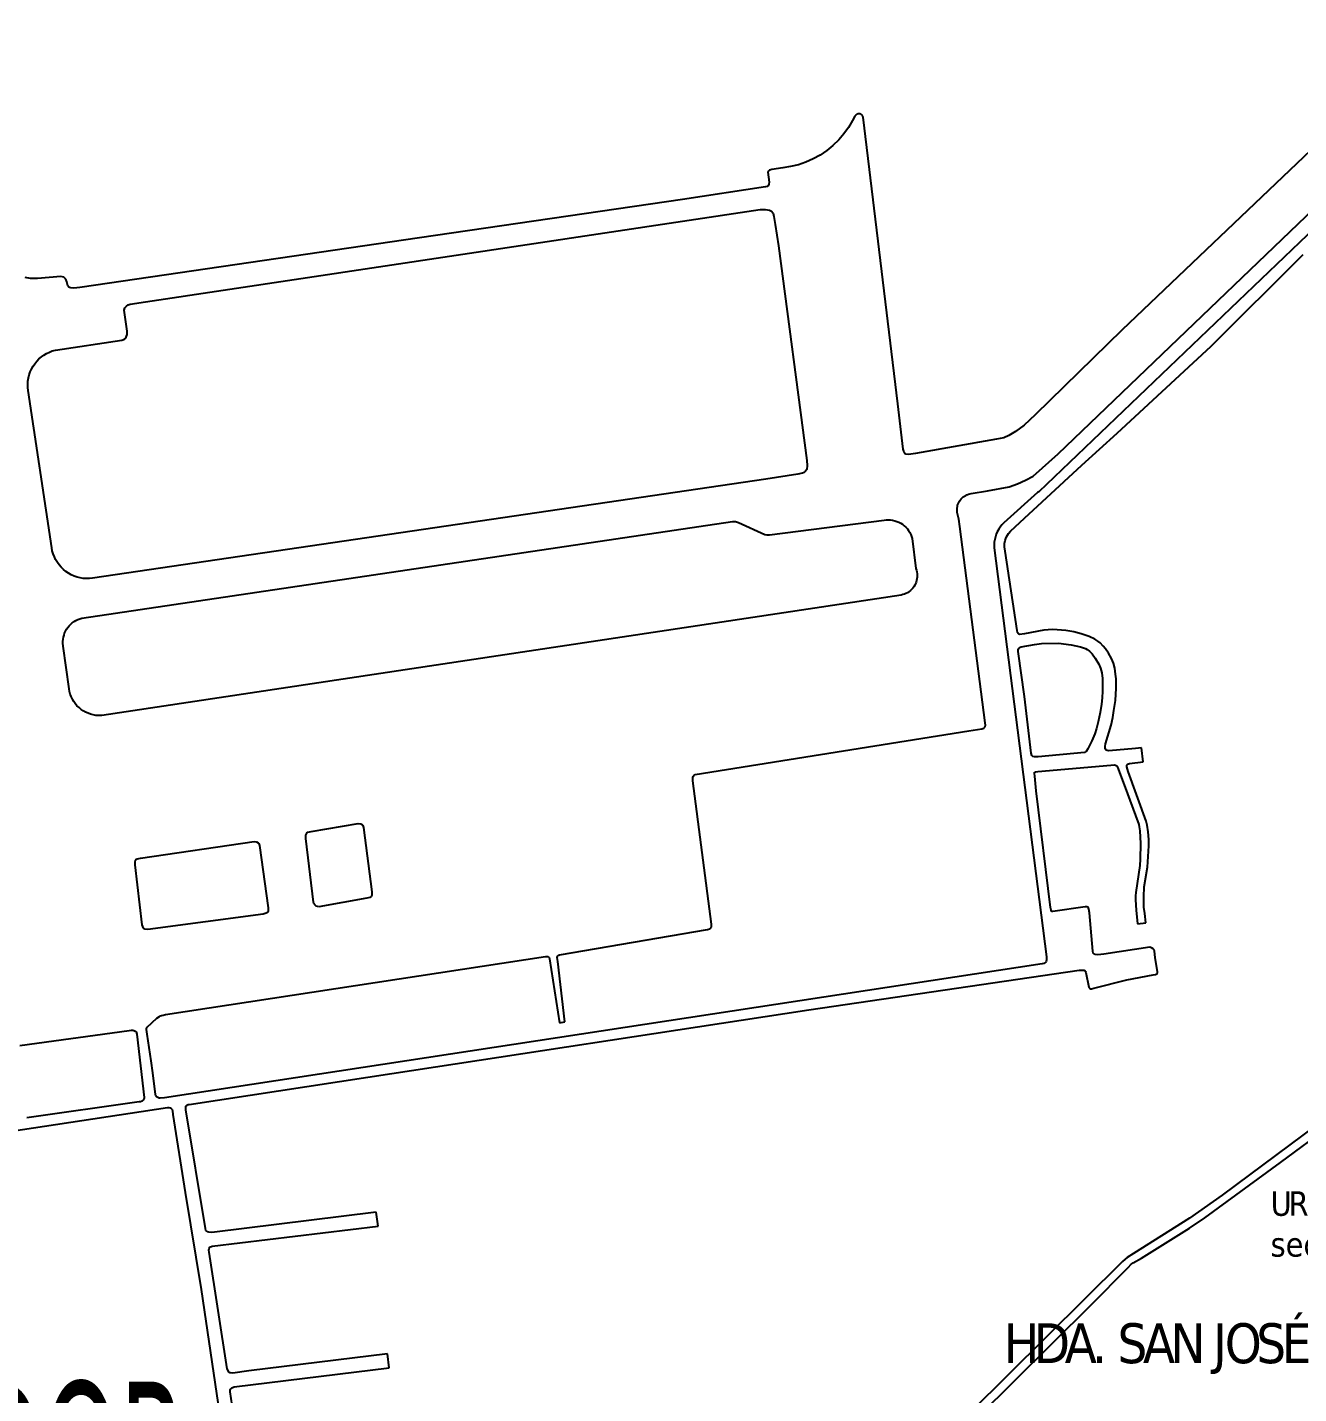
# Model space of a CAD drawing. Header units: metres. Extents: x 2 to 659295185, y -28 to 1124222152.
# Drawn here: x 658356 to 659239, y 1125023 to 1125972 of the extents above; entities that cross this region are included whole.
import ezdxf

# ---------------------------------------------------------------- set-up
doc = ezdxf.new("R2010")
doc.units = ezdxf.units.M
doc.header["$MEASUREMENT"] = 0
doc.linetypes.add('HIDDEN', pattern=[0.375, 0.25, -0.125])
doc.layers.add('MANZANA', color=30, linetype='CONTINUOUS')
doc.layers.add('TEXTOS', color=7, linetype='CONTINUOUS')
doc.styles.get("Standard").update_dxf_attribs({"font": 'tahoma.ttf'})

msp = doc.modelspace()

# ---------------------------------------------------------------- linework, layer by layer
at = {"layer": 'MANZANA', "lineweight": -2}
for p, q in [((659071.5388, 1125675.772), (659462.1197, 1126049.8058)), ((659469.0545, 1126042.6473), (659058.1806, 1125649.3973)), ((658929.0506, 1125906.9549), (658926.2223, 1125902.1859)), ((658930.5679, 1125909.9443), (658929.0506, 1125906.9549)), ((658930.6833, 1125910.1742), (658930.5679, 1125909.9443)), ((658930.8977, 1125910.3942), (658930.6833, 1125910.1742)), ((658931.0049, 1125910.6142), (658930.8977, 1125910.3942)), ((658931.2275, 1125910.8341), (658931.0049, 1125910.6142)), ((658931.4419, 1125911.0641), (658931.2275, 1125910.8341)), ((658931.6646, 1125911.174), (658931.4419, 1125911.0641)), ((658931.879, 1125911.284), (658931.6646, 1125911.174)), ((658932.1016, 1125911.394), (658931.879, 1125911.284)), ((658932.316, 1125911.504), (658932.1016, 1125911.394)), ((658932.5386, 1125911.6139), (658932.316, 1125911.504)), ((658932.8685, 1125911.6139), (658932.5386, 1125911.6139)), ((658933.0829, 1125911.7339), (658932.8685, 1125911.6139)), ((658933.3055, 1125911.7339), (658933.0829, 1125911.7339)), ((658933.6353, 1125911.7339), (658933.3055, 1125911.7339)), ((658933.8497, 1125911.6239), (658933.6353, 1125911.7339)), ((658934.1796, 1125911.6239), (658933.8497, 1125911.6239)), ((658934.4022, 1125911.514), (658934.1796, 1125911.6239)), ((658934.6166, 1125911.404), (658934.4022, 1125911.514)), ((658934.8392, 1125911.294), (658934.6166, 1125911.404)), ((658935.0619, 1125911.184), (658934.8392, 1125911.294)), ((658935.2763, 1125910.9641), (658935.0619, 1125911.184)), ((658935.4989, 1125910.8541), (658935.2763, 1125910.9641)), ((658935.6061, 1125910.6341), (658935.4989, 1125910.8541)), ((658935.8287, 1125910.4142), (658935.6061, 1125910.6341)), ((658935.9359, 1125910.1942), (658935.8287, 1125910.4142)), ((658936.0514, 1125909.9743), (658935.9359, 1125910.1942)), ((658936.1586, 1125909.7543), (658936.0514, 1125909.9743)), ((658936.274, 1125909.4244), (658936.1586, 1125909.7543)), ((658960.5003, 1125710.3349), (658936.274, 1125909.4244)), ((658922.957, 1125897.7468), (658919.3618, 1125893.5276)), ((658926.2223, 1125902.1859), (658922.957, 1125897.7468)), ((658911.0665, 1125886.1891), (658906.4735, 1125883.0798)), ((658915.3213, 1125889.6384), (658911.0665, 1125886.1891)), ((658919.3618, 1125893.5276), (658915.3213, 1125889.6384)), ((659246.6723, 1125886.1491), (659116.0829, 1125761.6945)), ((658891.3836, 1125876.3711), (658886.0238, 1125875.0214)), ((658896.6362, 1125878.1608), (658891.3836, 1125876.3711)), ((658901.6662, 1125880.4003), (658896.6362, 1125878.1608)), ((658906.4735, 1125883.0798), (658901.6662, 1125880.4003)), ((658870.5876, 1125872.072), (658870.266, 1125871.0822)), ((658870.266, 1125871.0822), (658871.1731, 1125864.2236)), ((658871.239, 1125872.5219), (658870.5876, 1125872.072)), ((658872.8882, 1125872.9718), (658871.239, 1125872.5219)), ((658880.5486, 1125874.1116), (658872.8882, 1125872.9718)), ((658886.0238, 1125875.0214), (658880.5486, 1125874.1116)), ((658868.5591, 1125860.8943), (658810.9619, 1125852.1261)), ((658869.763, 1125861.2342), (658868.5591, 1125860.8943)), ((658870.4144, 1125861.7941), (658869.763, 1125861.2342)), ((658870.9587, 1125862.7839), (658870.4144, 1125861.7941)), ((658871.1731, 1125864.2236), (658870.9587, 1125862.7839)), ((658810.9619, 1125852.1261), (658628.5391, 1125825.6514)), ((658438.4147, 1125781.2205), (658864.898, 1125845.1775)), ((658864.898, 1125845.1775), (658868.6251, 1125845.3074)), ((658868.6251, 1125845.3074), (658871.3627, 1125844.8675)), ((658871.3627, 1125844.8675), (658872.6821, 1125844.1077)), ((658872.6821, 1125844.1077), (658873.787, 1125842.668)), ((658873.787, 1125842.668), (658874.4549, 1125840.4584)), ((658874.4549, 1125840.4584), (658875.2465, 1125834.8296)), ((658875.2465, 1125834.8296), (658877.6131, 1125820.0126)), ((658628.5391, 1125825.6514), (658392.7904, 1125791.1985)), ((658877.6131, 1125820.0126), (658897.2382, 1125671.1229)), ((659177.8195, 1125750.4667), (659241.6341, 1125814.1238)), ((658358.463, 1125797.4572), (658354.9585, 1125798.1071)), ((658363.394, 1125797.3672), (658358.463, 1125797.4572)), ((658379.4981, 1125798.6569), (658363.394, 1125797.3672)), ((658381.5843, 1125798.227), (658379.4981, 1125798.6569)), ((658382.3512, 1125797.6771), (658381.5843, 1125798.227)), ((658383.0108, 1125796.7873), (658382.3512, 1125797.6771)), ((658383.6787, 1125795.1377), (658383.0108, 1125796.7873)), ((658384.4539, 1125792.2582), (658383.6787, 1125795.1377)), ((658385.1135, 1125791.3784), (658384.4539, 1125792.2582)), ((658385.666, 1125791.0485), (658385.1135, 1125791.3784)), ((658386.6555, 1125790.9485), (658385.666, 1125791.0485)), ((658388.7335, 1125790.7386), (658386.6555, 1125790.9485)), ((658392.7904, 1125791.1985), (658388.7335, 1125790.7386)), ((658427.794, 1125779.5208), (658438.4147, 1125781.2205)), ((658423.6464, 1125775.4017), (658423.9679, 1125776.9514)), ((658425.5759, 1125760.8146), (658423.6464, 1125775.4017)), ((658423.9679, 1125776.9514), (658425.1718, 1125778.1811)), ((658425.1718, 1125778.1811), (658426.3675, 1125779.0709)), ((658426.3675, 1125779.0709), (658427.794, 1125779.5208)), ((659116.0829, 1125761.6945), (659055.6408, 1125702.8064)), ((658375.8864, 1125747.6573), (658421.9889, 1125754.6059)), ((658421.9889, 1125754.6059), (658423.7371, 1125755.2758)), ((658423.7371, 1125755.2758), (658424.6111, 1125755.9456)), ((658424.6111, 1125755.9456), (658425.2625, 1125757.3853)), ((658425.2625, 1125757.3853), (658425.5841, 1125758.6051)), ((658425.5841, 1125758.6051), (658425.5759, 1125760.8146)), ((658364.4082, 1125741.5186), (658366.1563, 1125742.9683)), ((658366.1563, 1125742.9683), (658367.9044, 1125744.188)), ((658367.9044, 1125744.188), (658369.768, 1125745.3078)), ((658369.768, 1125745.3078), (658371.7305, 1125746.3076)), ((658371.7305, 1125746.3076), (658373.7013, 1125747.0874)), ((658373.7013, 1125747.0874), (658375.8864, 1125747.6573)), ((659112.5619, 1125690.119), (659177.8195, 1125750.4667)), ((658358.4217, 1125732.5304), (658359.2958, 1125734.53)), ((658359.2958, 1125734.53), (658360.3842, 1125736.4096)), ((658360.3842, 1125736.4096), (658361.5799, 1125738.1892)), ((658361.5799, 1125738.1892), (658362.9982, 1125739.9589)), ((658362.9982, 1125739.9589), (658364.4082, 1125741.5186)), ((658356.7148, 1125724.0121), (658356.8138, 1125726.2217)), ((658356.7231, 1125721.7926), (658356.7148, 1125724.0121)), ((658356.8138, 1125726.2217), (658357.1271, 1125728.3213)), ((658357.1271, 1125728.3213), (658357.6714, 1125730.4308)), ((658357.6714, 1125730.4308), (658358.4217, 1125732.5304)), ((658356.9457, 1125719.693), (658356.7231, 1125721.7926)), ((658356.9457, 1125719.583), (658356.9457, 1125719.693)), ((658373.322, 1125610.3853), (658356.9457, 1125719.583)), ((658964.145, 1125678.9413), (658960.5003, 1125710.3349)), ((659048.0052, 1125695.5779), (659042.1094, 1125691.2388)), ((659055.6408, 1125702.8064), (659048.0052, 1125695.5779)), ((659028.8748, 1125685.7599), (658972.5969, 1125675.9919)), ((659033.9048, 1125686.8897), (659028.8748, 1125685.7599)), ((659037.4093, 1125688.4494), (659033.9048, 1125686.8897)), ((659042.1094, 1125691.2388), (659037.4093, 1125688.4494)), ((659088.1212, 1125667.7736), (659112.5619, 1125690.119)), ((658964.483, 1125677.6216), (658964.145, 1125678.9413)), ((658964.7057, 1125676.6218), (658964.483, 1125677.6216)), ((658965.2581, 1125675.9619), (658964.7057, 1125676.6218)), ((658972.5969, 1125675.9919), (658967.7814, 1125675.2021)), ((658897.5845, 1125667.4736), (658897.1557, 1125664.8242)), ((658897.2382, 1125671.1229), (658897.5845, 1125667.4736)), ((658966.025, 1125675.522), (658965.2581, 1125675.9619)), ((658967.7814, 1125675.2021), (658966.025, 1125675.522)), ((659048.1866, 1125630.9911), (659088.1212, 1125667.7736)), ((659054.2968, 1125660.2151), (659071.5388, 1125675.772)), ((658868.6993, 1125658.0556), (658401.6877, 1125589.3895)), ((658890.9219, 1125661.5848), (658868.6993, 1125658.0556)), ((658894.2037, 1125662.2647), (658890.9219, 1125661.5848)), ((658895.3004, 1125662.7146), (658894.2037, 1125662.2647)), ((658896.1745, 1125663.3745), (658895.3004, 1125662.7146)), ((658897.1557, 1125664.8242), (658896.1745, 1125663.3745)), ((659043.3628, 1125654.7462), (659048.9452, 1125657.3157)), ((659048.9452, 1125657.3157), (659054.2968, 1125660.2151)), ((659008.3344, 1125647.2877), (659009.3239, 1125647.6277)), ((659009.3239, 1125647.6277), (659010.3052, 1125647.9576)), ((659010.3052, 1125647.9576), (659011.2947, 1125648.1876)), ((659011.2947, 1125648.1876), (659022.6822, 1125650.0072)), ((659022.6822, 1125650.0072), (659037.566, 1125652.7266)), ((659057.4137, 1125648.7275), (659033.8471, 1125627.7217)), ((659037.566, 1125652.7266), (659043.3628, 1125654.7462)), ((659058.1806, 1125649.3973), (659057.4137, 1125648.7275)), ((659001.4821, 1125636.9698), (659001.5811, 1125638.0796)), ((659001.5811, 1125638.0796), (659001.6883, 1125639.0794)), ((659001.6883, 1125639.0794), (659001.9027, 1125639.9592)), ((659001.9027, 1125639.9592), (659002.2325, 1125640.959)), ((659002.2325, 1125640.959), (659002.6613, 1125641.8489)), ((659002.6613, 1125641.8489), (659003.2055, 1125642.7287)), ((659003.2055, 1125642.7287), (659003.7497, 1125643.6185)), ((659003.7497, 1125643.6185), (659004.294, 1125644.3983)), ((659004.294, 1125644.3983), (659005.0608, 1125645.0582)), ((659005.0608, 1125645.0582), (659005.8277, 1125645.7281)), ((659005.8277, 1125645.7281), (659006.5863, 1125646.3979)), ((659006.5863, 1125646.3979), (659007.4604, 1125646.8478)), ((659007.4604, 1125646.8478), (659008.3344, 1125647.2877)), ((658394.2499, 1125561.5952), (658845.5945, 1125628.7515)), ((658845.5945, 1125628.7515), (658847.6807, 1125628.6515)), ((658847.6807, 1125628.6515), (658849.7669, 1125628.1117)), ((658871.2803, 1125619.4634), (658950.8939, 1125629.6713)), ((658950.8939, 1125629.6713), (658952.3122, 1125629.8913)), ((658952.3122, 1125629.8913), (658953.8459, 1125629.9013)), ((658953.8459, 1125629.9013), (658955.3796, 1125629.9113)), ((658955.3796, 1125629.9113), (658956.8062, 1125629.6913)), ((658956.8062, 1125629.6913), (658958.3399, 1125629.2614)), ((658958.3399, 1125629.2614), (658959.7664, 1125628.8215)), ((658959.7664, 1125628.8215), (658961.0857, 1125628.2716)), ((659001.4821, 1125635.9801), (659001.4821, 1125636.9698)), ((659001.5976, 1125634.9803), (659001.4821, 1125635.9801)), ((659001.8202, 1125633.9905), (659001.5976, 1125634.9803)), ((659002.0429, 1125633.1006), (659001.8202, 1125633.9905)), ((659002.719, 1125630.2312), (659002.0429, 1125633.1006)), ((659003.5024, 1125625.1523), (659002.719, 1125630.2312)), ((659038.473, 1125621.9829), (659048.1866, 1125630.9911)), ((658849.7669, 1125628.1117), (658868.0974, 1125619.6734)), ((658868.0974, 1125619.6734), (658869.4167, 1125619.3534)), ((658869.4167, 1125619.3534), (658871.2803, 1125619.4634)), ((658961.0857, 1125628.2716), (658962.4051, 1125627.5118)), ((658962.4051, 1125627.5118), (658963.7244, 1125626.7419)), ((658963.7244, 1125626.7419), (658964.8211, 1125625.7521)), ((658964.8211, 1125625.7521), (658965.9261, 1125624.7623)), ((658965.9261, 1125624.7623), (658967.0228, 1125623.6526)), ((658967.0228, 1125623.6526), (658967.9051, 1125622.4428)), ((658967.9051, 1125622.4428), (658968.6802, 1125621.1231)), ((658968.6802, 1125621.1231), (658969.3398, 1125619.7933)), ((658969.3398, 1125619.7933), (658969.9006, 1125618.3636)), ((659020.9918, 1125488.86), (659003.5024, 1125625.1523)), ((659028.6192, 1125619.8433), (659028.0832, 1125618.0737)), ((659029.3778, 1125621.613), (659028.6192, 1125619.8433)), ((659030.3591, 1125623.2726), (659029.3778, 1125621.613)), ((659031.3403, 1125624.8323), (659030.3591, 1125623.2726)), ((659032.536, 1125626.382), (659031.3403, 1125624.8323)), ((659033.8471, 1125627.7217), (659032.536, 1125626.382)), ((659035.7519, 1125618.1037), (659036.4033, 1125619.3234)), ((659036.4033, 1125619.3234), (659037.1619, 1125620.3232)), ((659037.1619, 1125620.3232), (659038.473, 1125621.9829)), ((658373.66, 1125608.2857), (658373.322, 1125610.3853)), ((658969.9006, 1125618.3636), (658970.3458, 1125616.9239)), ((658970.3458, 1125616.9239), (658972.8443, 1125596.0382)), ((659027.3329, 1125614.3045), (659027.2257, 1125612.4248)), ((659027.2257, 1125612.4248), (659027.2422, 1125610.4353)), ((659027.2422, 1125610.4353), (659063.4662, 1125326.4631)), ((659027.6545, 1125616.1841), (659027.3329, 1125614.3045)), ((659028.0832, 1125618.0737), (659027.6545, 1125616.1841)), ((659034.3583, 1125611.2351), (659034.4573, 1125613.3447)), ((659034.8118, 1125608.0357), (659034.3583, 1125611.2351)), ((659034.4573, 1125613.3447), (659034.8861, 1125615.4442)), ((659034.8861, 1125615.4442), (659035.3148, 1125616.9939)), ((659035.3148, 1125616.9939), (659035.7519, 1125618.1037)), ((658374.328, 1125606.1861), (658373.66, 1125608.2857)), ((658375.1031, 1125604.1965), (658374.328, 1125606.1861)), ((658375.9936, 1125602.2169), (658375.1031, 1125604.1965)), ((658377.2058, 1125600.3373), (658375.9936, 1125602.2169)), ((658378.4179, 1125598.5777), (658377.2058, 1125600.3373)), ((659043.2721, 1125553.1069), (659034.8118, 1125608.0357)), ((658379.8527, 1125596.918), (658378.4179, 1125598.5777)), ((658381.3864, 1125595.3783), (658379.8527, 1125596.918)), ((658383.151, 1125594.0586), (658381.3864, 1125595.3783)), ((658384.9074, 1125592.8488), (658383.151, 1125594.0586)), ((658386.8864, 1125591.7591), (658384.9074, 1125592.8488)), ((658388.8571, 1125590.8792), (658386.8864, 1125591.7591)), ((658390.9433, 1125590.1194), (658388.8571, 1125590.8792)), ((658972.8443, 1125596.0382), (658972.9598, 1125596.0382)), ((658972.9598, 1125596.0382), (658973.2896, 1125594.9284)), ((658973.2896, 1125594.9284), (658973.5122, 1125593.7087)), ((658973.5122, 1125593.7087), (658973.7349, 1125592.4989)), ((658973.7349, 1125592.4989), (658973.8503, 1125591.3891)), ((658973.8503, 1125591.3891), (658973.7514, 1125590.1794)), ((658393.0295, 1125589.6795), (658390.9433, 1125590.1194)), ((658395.2229, 1125589.2496), (658393.0295, 1125589.6795)), ((658397.3091, 1125589.1496), (658395.2229, 1125589.2496)), ((658399.4943, 1125589.1596), (658397.3091, 1125589.1496)), ((658401.6877, 1125589.3895), (658399.4943, 1125589.1596)), ((658969.95, 1125581.5311), (658969.076, 1125580.7513)), ((658970.7169, 1125582.421), (658969.95, 1125581.5311)), ((658971.4755, 1125583.4208), (658970.7169, 1125582.421)), ((658972.1352, 1125584.4205), (658971.4755, 1125583.4208)), ((658972.564, 1125585.5203), (658972.1352, 1125584.4205)), ((658973.1082, 1125586.6301), (658972.564, 1125585.5203)), ((658973.4298, 1125587.7399), (658973.1082, 1125586.6301)), ((658973.6442, 1125588.9596), (658973.4298, 1125587.7399)), ((658973.7514, 1125590.1794), (658973.6442, 1125588.9596)), ((658962.6277, 1125577.6319), (658408.1359, 1125494.0789)), ((658963.8316, 1125577.9619), (658962.6277, 1125577.6319)), ((658964.9283, 1125578.3018), (658963.8316, 1125577.9619)), ((658966.0168, 1125578.7517), (658964.9283, 1125578.3018)), ((658967.1135, 1125579.3116), (658966.0168, 1125578.7517)), ((658968.0947, 1125579.9715), (658967.1135, 1125579.3116)), ((658969.076, 1125580.7513), (658968.0947, 1125579.9715)), ((658382.8954, 1125552.587), (658383.654, 1125553.9168)), ((658383.654, 1125553.9168), (658384.5281, 1125555.1365)), ((658384.5281, 1125555.1365), (658385.4021, 1125556.3563)), ((658385.4021, 1125556.3563), (658386.4906, 1125557.3561)), ((658386.4906, 1125557.3561), (658387.579, 1125558.3559)), ((658387.579, 1125558.3559), (658388.7829, 1125559.2457)), ((658388.7829, 1125559.2457), (658390.094, 1125560.0255)), ((658390.094, 1125560.0255), (658391.4051, 1125560.5854)), ((658391.4051, 1125560.5854), (658392.8316, 1125561.1453)), ((658392.8316, 1125561.1453), (658394.2499, 1125561.5952)), ((659043.4947, 1125551.6672), (659043.2721, 1125553.1069)), ((659061.7922, 1125553.2969), (659048.2113, 1125550.8074)), ((659067.5973, 1125553.6568), (659061.7922, 1125553.2969)), ((659070.9946, 1125553.5568), (659067.5973, 1125553.6568)), ((659076.9151, 1125553.0369), (659070.9946, 1125553.5568)), ((659082.613, 1125552.0671), (659076.9151, 1125553.0369)), ((658381.0648, 1125545.4985), (658381.1638, 1125546.9382)), ((658381.0731, 1125543.9488), (658381.0648, 1125545.4985)), ((658381.1885, 1125542.5091), (658381.0731, 1125543.9488)), ((658381.1638, 1125546.9382), (658381.3782, 1125548.3779)), ((658381.3782, 1125548.3779), (658381.8152, 1125549.8176)), ((658381.8152, 1125549.8176), (658382.244, 1125551.2573)), ((658382.244, 1125551.2573), (658382.8954, 1125552.587)), ((659043.8328, 1125550.8974), (659043.4947, 1125551.6672)), ((659044.377, 1125550.5674), (659043.8328, 1125550.8974)), ((659044.8223, 1125550.3475), (659044.377, 1125550.5674)), ((659048.2113, 1125550.8074), (659044.8223, 1125550.3475)), ((659045.952, 1125541.6093), (659055.1543, 1125543.3089)), ((659055.1543, 1125543.3089), (659059.9699, 1125543.9988)), ((659059.9699, 1125543.9988), (659071.9099, 1125544.1587)), ((659071.9099, 1125544.1587), (659080.568, 1125543.099)), ((659087.5523, 1125550.7574), (659082.613, 1125552.0671)), ((659093.2584, 1125548.7978), (659087.5523, 1125550.7574)), ((659097.1009, 1125547.0382), (659093.2584, 1125548.7978)), ((659099.08, 1125545.7184), (659097.1009, 1125547.0382)), ((659100.7291, 1125544.3987), (659099.08, 1125545.7184)), ((659102.9308, 1125542.1991), (659100.7291, 1125544.3987)), ((658381.2957, 1125542.0692), (658381.1885, 1125542.5091)), ((658385.3774, 1125512.5552), (658381.2957, 1125542.0692)), ((659043.9895, 1125539.6097), (659044.2039, 1125540.3895)), ((659043.9977, 1125538.5099), (659043.9895, 1125539.6097)), ((659048.302, 1125507.2263), (659043.9977, 1125538.5099)), ((659044.2039, 1125540.3895), (659044.8635, 1125541.1694)), ((659044.8635, 1125541.1694), (659045.952, 1125541.6093)), ((659080.568, 1125543.099), (659087.1565, 1125541.6892)), ((659087.1565, 1125541.6892), (659090.6609, 1125540.4895)), ((659090.6609, 1125540.4895), (659091.8731, 1125539.9396)), ((659091.8731, 1125539.9396), (659093.2996, 1125538.6199)), ((659093.2996, 1125538.6199), (659095.1714, 1125536.7503)), ((659095.1714, 1125536.7503), (659097.3813, 1125533.7709)), ((659097.3813, 1125533.7709), (659099.921, 1125529.5817)), ((659104.5799, 1125540.2195), (659102.9308, 1125542.1991)), ((659106.6744, 1125537.3501), (659104.5799, 1125540.2195)), ((659108.5544, 1125533.6009), (659106.6744, 1125537.3501)), ((659099.921, 1125529.5817), (659101.026, 1125526.9322)), ((659101.026, 1125526.9322), (659101.9165, 1125523.7229)), ((659109.9975, 1125530.4015), (659108.5544, 1125533.6009)), ((659110.9952, 1125526.8623), (659109.9975, 1125530.4015)), ((659111.4487, 1125522.7731), (659110.9952, 1125526.8623)), ((659101.9165, 1125523.7229), (659102.4772, 1125519.7437)), ((659102.4772, 1125519.7437), (659102.502, 1125514.7647)), ((659102.502, 1125514.7647), (659102.5185, 1125511.0055)), ((659111.795, 1125519.4538), (659111.4487, 1125522.7731)), ((659111.9352, 1125512.9351), (659111.795, 1125519.4538)), ((658385.7155, 1125510.6756), (658385.3774, 1125512.5552)), ((658386.1607, 1125508.9159), (658385.7155, 1125510.6756)), ((658386.8204, 1125507.1463), (658386.1607, 1125508.9159)), ((658387.5955, 1125505.4866), (658386.8204, 1125507.1463)), ((658388.5933, 1125503.8369), (658387.5955, 1125505.4866)), ((659052.9692, 1125467.8743), (659048.302, 1125507.2263)), ((659102.1062, 1125506.3664), (659101.6856, 1125501.9373)), ((659102.5185, 1125511.0055), (659102.1062, 1125506.3664)), ((659111.3168, 1125504.5268), (659111.9352, 1125512.9351)), ((658389.5828, 1125502.2873), (658388.5933, 1125503.8369)), ((658390.7949, 1125500.8576), (658389.5828, 1125502.2873)), ((658392.2297, 1125499.5378), (658390.7949, 1125500.8576)), ((658393.6562, 1125498.3281), (658392.2297, 1125499.5378)), ((658395.1982, 1125497.3383), (658393.6562, 1125498.3281)), ((658396.7319, 1125496.3485), (658395.1982, 1125497.3383)), ((658398.4883, 1125495.5886), (658396.7319, 1125496.3485)), ((659100.8363, 1125496.1785), (659099.4345, 1125489.7598)), ((659101.6856, 1125501.9373), (659100.8363, 1125496.1785)), ((659109.5027, 1125492.6792), (659110.2531, 1125497.4383)), ((659110.2531, 1125497.4383), (659111.3168, 1125504.5268)), ((658400.2446, 1125494.9288), (658398.4883, 1125495.5886)), ((658402.001, 1125494.4989), (658400.2446, 1125494.9288)), ((658403.8646, 1125494.1689), (658402.001, 1125494.4989)), ((658405.7281, 1125494.0689), (658403.8646, 1125494.1689)), ((658407.5917, 1125494.0789), (658405.7281, 1125494.0689)), ((658408.1359, 1125494.0789), (658407.5917, 1125494.0789)), ((659020.8929, 1125486.3105), (659021.1072, 1125487.3103)), ((659021.1072, 1125487.3103), (659020.9918, 1125488.86)), ((659099.4345, 1125489.7598), (659098.1482, 1125485.0008)), ((659104.4398, 1125474.303), (659108.3235, 1125487.3703)), ((659108.3235, 1125487.3703), (659109.5027, 1125492.6792)), ((658819.8674, 1125453.0073), (659009.728, 1125483.3811)), ((659009.728, 1125483.3811), (659018.7077, 1125484.8608)), ((659018.7077, 1125484.8608), (659020.126, 1125485.3107)), ((659020.126, 1125485.3107), (659020.6702, 1125485.8706)), ((659020.6702, 1125485.8706), (659020.8929, 1125486.3105)), ((659097.068, 1125481.2315), (659095.1137, 1125476.3625)), ((659098.1482, 1125485.0008), (659097.068, 1125481.2315)), ((659053.4145, 1125466.3246), (659052.9692, 1125467.8743)), ((659089.8941, 1125468.2642), (659057.8013, 1125465.3548)), ((659090.3311, 1125468.3742), (659089.8941, 1125468.2642)), ((659091.0897, 1125469.154), (659090.3311, 1125468.3742)), ((659092.2936, 1125471.0336), (659091.0897, 1125469.154)), ((659095.1137, 1125476.3625), (659092.2936, 1125471.0336)), ((659104.2254, 1125472.6433), (659104.4398, 1125474.303)), ((659104.3408, 1125471.4235), (659104.2254, 1125472.6433)), ((659104.5634, 1125470.7637), (659104.3408, 1125471.4235)), ((659105.0087, 1125469.9838), (659104.5634, 1125470.7637)), ((659105.5529, 1125469.6539), (659105.0087, 1125469.9838)), ((659106.7568, 1125469.4439), (659105.5529, 1125469.6539)), ((659125.2688, 1125471.1836), (659106.7568, 1125469.4439)), ((659129.5401, 1125471.5335), (659125.2688, 1125471.1836)), ((659130.5708, 1125461.9155), (659129.5401, 1125471.5335)), ((659054.0741, 1125465.6647), (659053.4145, 1125466.3246)), ((659055.1708, 1125465.4548), (659054.0741, 1125465.6647)), ((659057.8013, 1125465.3548), (659055.1708, 1125465.4548)), ((659057.5209, 1125455.2868), (659108.1174, 1125459.606)), ((659108.1174, 1125459.606), (659110.418, 1125459.7259)), ((659110.418, 1125459.7259), (659111.4075, 1125459.616)), ((659111.4075, 1125459.616), (659112.2815, 1125459.186)), ((659112.2815, 1125459.186), (659112.834, 1125458.2962)), ((659112.834, 1125458.2962), (659117.4929, 1125445.9287)), ((659119.1916, 1125459.326), (659119.6204, 1125459.8759)), ((659119.1916, 1125458.3262), (659119.1916, 1125459.326)), ((659120.3048, 1125455.2368), (659119.1916, 1125458.3262)), ((659119.6204, 1125459.8759), (659120.4944, 1125460.5458)), ((659120.4944, 1125460.5458), (659121.1541, 1125460.7657)), ((659121.1541, 1125460.7657), (659130.5708, 1125461.9155)), ((658818.1275, 1125451.2277), (658818.3419, 1125451.6676)), ((658818.1275, 1125450.3478), (658818.1275, 1125451.2277)), ((658818.243, 1125448.7982), (658818.1275, 1125450.3478)), ((658831.0735, 1125349.3084), (658818.243, 1125448.7982)), ((658818.3419, 1125451.6676), (658818.779, 1125452.3374)), ((658818.779, 1125452.3374), (658819.1006, 1125452.6674)), ((658819.1006, 1125452.6674), (658819.8674, 1125453.0073)), ((659055.3275, 1125454.617), (659055.4347, 1125454.8369)), ((659055.3357, 1125453.8371), (659055.3275, 1125454.617)), ((659055.4512, 1125451.8475), (659055.3357, 1125453.8371)), ((659055.4347, 1125454.8369), (659055.9872, 1125455.0569)), ((659056.3747, 1125441.6796), (659055.4512, 1125451.8475)), ((659055.9872, 1125455.0569), (659057.5209, 1125455.2868)), ((659132.7312, 1125420.7839), (659120.3048, 1125455.2368)), ((659066.3769, 1125360.7661), (659056.3747, 1125441.6796)), ((659117.4929, 1125445.9287), (659127.5858, 1125418.4343)), ((659133.5064, 1125417.9144), (659132.7312, 1125420.7839)), ((658549.5274, 1125410.7659), (658549.7418, 1125411.9856)), ((658549.5357, 1125408.6663), (658549.5274, 1125410.7659)), ((658549.7418, 1125411.9856), (658550.286, 1125412.6455)), ((658550.286, 1125412.6455), (658550.9457, 1125412.9854)), ((658550.9457, 1125412.9854), (658553.238, 1125413.5453)), ((658553.238, 1125413.5453), (658585.8668, 1125419.1142)), ((658585.8668, 1125419.1142), (658587.7304, 1125418.7843)), ((658587.7304, 1125418.7843), (658588.7199, 1125418.3543)), ((658588.7199, 1125418.3543), (658589.1569, 1125417.8045)), ((658589.1569, 1125417.8045), (658589.7177, 1125416.2548)), ((658589.7177, 1125416.2548), (658595.5062, 1125371.7038)), ((659127.5858, 1125418.4343), (659127.9239, 1125416.7847)), ((659127.9239, 1125416.7847), (659128.3774, 1125414.0152)), ((659128.3774, 1125414.0152), (659128.8557, 1125405.177)), ((659134.1825, 1125413.3854), (659133.5064, 1125417.9144)), ((659134.6443, 1125408.0764), (659134.1825, 1125413.3854)), ((658434.8772, 1125395.0991), (658513.7157, 1125406.5168)), ((658513.7157, 1125406.5168), (658515.4721, 1125406.2968)), ((658515.4721, 1125406.2968), (658516.4616, 1125405.7469)), ((658516.4616, 1125405.7469), (658517.0058, 1125405.307)), ((658517.0058, 1125405.307), (658517.4511, 1125403.7673)), ((658517.4511, 1125403.7673), (658523.5613, 1125360.6561)), ((658554.8872, 1125364.5553), (658549.5357, 1125408.6663)), ((659128.8557, 1125405.177), (659128.5753, 1125394.4392)), ((659133.7455, 1125388.8204), (659134.669, 1125403.5374)), ((659134.669, 1125403.5374), (659134.6443, 1125408.0764)), ((658431.1666, 1125392.3196), (658431.381, 1125393.6494)), ((658431.1748, 1125390.3301), (658431.1666, 1125392.3196)), ((658431.381, 1125393.6494), (658431.9252, 1125394.3092)), ((658431.9252, 1125394.3092), (658432.5766, 1125394.6492)), ((658432.5766, 1125394.6492), (658434.8772, 1125395.0991)), ((659128.5753, 1125394.4392), (659128.262, 1125389.9101)), ((658435.9574, 1125348.6585), (658431.1748, 1125390.3301)), ((659128.262, 1125389.9101), (659125.4996, 1125371.3139)), ((659131.2882, 1125375.1032), (659133.7455, 1125388.8204)), ((659130.9914, 1125368.1346), (659131.2882, 1125375.1032)), ((658555.217, 1125363.5655), (658554.8872, 1125364.5553)), ((658555.8767, 1125362.5757), (658555.217, 1125363.5655)), ((658592.0182, 1125367.2647), (658558.7298, 1125361.3659)), ((658594.0962, 1125367.7147), (658592.0182, 1125367.2647)), ((658594.8631, 1125368.3845), (658594.0962, 1125367.7147)), ((658595.4073, 1125369.3843), (658594.8631, 1125368.3845)), ((658595.5062, 1125371.7038), (658595.4073, 1125369.3843)), ((659125.4996, 1125371.3139), (659125.4007, 1125368.8844)), ((659125.4007, 1125368.8844), (659125.4089, 1125366.115)), ((659125.4089, 1125366.115), (659125.6646, 1125358.9264)), ((659131.0244, 1125361.056), (659130.9914, 1125368.1346)), ((658519.9661, 1125356.217), (658439.9237, 1125345.4692)), ((658522.1595, 1125356.7769), (658519.9661, 1125356.217)), ((658522.9181, 1125357.3368), (658522.1595, 1125356.7769)), ((658523.4623, 1125358.3366), (658522.9181, 1125357.3368)), ((658523.5613, 1125360.6561), (658523.4623, 1125358.3366)), ((658556.759, 1125361.8059), (658555.8767, 1125362.5757)), ((658558.7298, 1125361.3659), (658556.759, 1125361.8059)), ((659066.715, 1125358.8865), (659066.3769, 1125360.7661)), ((659066.8305, 1125358.3266), (659066.715, 1125358.8865)), ((659067.2675, 1125357.9966), (659066.8305, 1125358.3266)), ((659067.9272, 1125358.0066), (659067.2675, 1125357.9966)), ((659090.3723, 1125361.316), (659067.9272, 1125358.0066)), ((659091.469, 1125361.316), (659090.3723, 1125361.316)), ((659092.3431, 1125360.986), (659091.469, 1125361.316)), ((659092.7884, 1125360.4361), (659092.3431, 1125360.986)), ((659093.011, 1125359.5563), (659092.7884, 1125360.4361)), ((659093.3491, 1125357.1268), (659093.011, 1125359.5563)), ((659095.6579, 1125330.4822), (659093.3491, 1125357.1268)), ((659125.6646, 1125358.9264), (659126.6953, 1125349.4184)), ((659131.7005, 1125356.5169), (659131.0244, 1125361.056)), ((659132.4921, 1125350.2182), (659131.7005, 1125356.5169)), ((658436.4027, 1125347.6587), (658435.9574, 1125348.6585)), ((658436.9551, 1125346.559), (658436.4027, 1125347.6587)), ((658437.8375, 1125345.7891), (658436.9551, 1125346.559)), ((658439.9237, 1125345.4692), (658437.8375, 1125345.7891)), ((658725.535, 1125328.0527), (658828.3524, 1125345.4292)), ((658828.3524, 1125345.4292), (658829.8779, 1125345.9891)), ((658829.8779, 1125345.9891), (658830.5375, 1125346.439)), ((658830.5375, 1125346.439), (658830.8591, 1125346.8789)), ((658830.8591, 1125346.8789), (658831.0818, 1125347.2088)), ((658831.189, 1125347.8787), (658831.0735, 1125349.3084)), ((658831.0818, 1125347.2088), (658831.189, 1125347.8787)), ((659126.6953, 1125349.4184), (659132.4921, 1125350.2182)), ((658452.3419, 1125286.4612), (658715.9038, 1125326.903)), ((658715.9038, 1125326.903), (658717.3303, 1125326.903)), ((658717.3303, 1125326.903), (658717.7674, 1125326.903)), ((658717.7674, 1125326.903), (658718.0972, 1125326.573)), ((658718.0972, 1125326.573), (658718.5342, 1125326.1331)), ((658718.5342, 1125326.1331), (658718.7569, 1125325.2533)), ((658718.7569, 1125325.2533), (658725.535, 1125280.7124)), ((658724.1249, 1125326.1631), (658724.3393, 1125326.823)), ((658724.463, 1125323.2837), (658724.1249, 1125326.1631)), ((658724.3393, 1125326.823), (658724.5537, 1125327.2729)), ((658724.5537, 1125327.2729), (658725.1062, 1125327.7128)), ((658725.1062, 1125327.7128), (658725.535, 1125328.0527)), ((659063.4662, 1125326.4631), (659063.4744, 1125324.3635)), ((659095.996, 1125329.1525), (659095.6579, 1125330.4822)), ((659096.5402, 1125328.6026), (659095.996, 1125329.1525)), ((659097.3153, 1125328.2727), (659096.5402, 1125328.6026)), ((659099.0635, 1125327.9527), (659097.3153, 1125328.2727)), ((659103.2276, 1125328.4127), (659099.0635, 1125327.9527)), ((659135.3122, 1125333.2017), (659103.2276, 1125328.4127)), ((659136.4089, 1125332.8717), (659135.3122, 1125333.2017)), ((659137.621, 1125332.2119), (659136.4089, 1125332.8717)), ((659138.1653, 1125331.442), (659137.621, 1125332.2119)), ((659138.5033, 1125330.5622), (659138.1653, 1125331.442)), ((659138.9569, 1125326.1331), (659138.5033, 1125330.5622)), ((659140.5401, 1125316.0852), (659138.9569, 1125326.1331)), ((658729.361, 1125281.3922), (658724.463, 1125323.2837)), ((659060.6378, 1125321.804), (658892.3401, 1125295.9493)), ((658898.6152, 1125289.7805), (659086.1835, 1125317.2749)), ((659061.6191, 1125322.034), (659060.6378, 1125321.804)), ((659062.4931, 1125322.3639), (659061.6191, 1125322.034)), ((659063.0374, 1125322.8138), (659062.4931, 1125322.3639)), ((659063.26, 1125323.3637), (659063.0374, 1125322.8138)), ((659063.4744, 1125324.3635), (659063.26, 1125323.3637)), ((659086.1835, 1125317.2749), (659088.7067, 1125317.3949)), ((659088.7067, 1125317.3949), (659089.5807, 1125317.4049)), ((659089.5807, 1125317.4049), (659090.2404, 1125316.965)), ((659090.2404, 1125316.965), (659090.6857, 1125316.4051)), ((659090.6857, 1125316.4051), (659090.9001, 1125315.7452)), ((659090.9001, 1125315.7452), (659092.9203, 1125305.4673)), ((659140.5401, 1125315.5253), (659140.5401, 1125316.0852)), ((659096.3258, 1125304.7075), (659119.1998, 1125310.6763)), ((659119.1998, 1125310.6763), (659137.588, 1125314.0756)), ((659137.588, 1125314.0756), (659139.1218, 1125314.3055)), ((659139.1218, 1125314.3055), (659139.9958, 1125314.8654)), ((659139.9958, 1125314.8654), (659140.5401, 1125315.5253)), ((659092.9203, 1125305.4673), (659093.2501, 1125305.0274)), ((659093.2501, 1125305.0274), (659093.58, 1125304.5875)), ((659093.58, 1125304.5875), (659094.0252, 1125304.3676)), ((659094.0252, 1125304.3676), (659094.6767, 1125304.3676)), ((659094.6767, 1125304.3676), (659096.3258, 1125304.7075)), ((658892.3401, 1125295.9493), (658451.5091, 1125228.7229)), ((658592.5707, 1125243.07), (658898.6152, 1125289.7805)), ((658439.4536, 1125277.663), (658446.3307, 1125283.8917)), ((658446.3307, 1125283.8917), (658448.0788, 1125285.2214)), ((658448.0788, 1125285.2214), (658448.7302, 1125285.5614)), ((658448.7302, 1125285.5614), (658449.4971, 1125285.7813)), ((658449.4971, 1125285.7813), (658450.701, 1125286.1213)), ((658450.701, 1125286.1213), (658452.3419, 1125286.4612)), ((658725.535, 1125280.7124), (658729.361, 1125281.3922)), ((658351.0912, 1125265.1055), (658426.9694, 1125275.5034)), ((658426.9694, 1125275.5034), (658428.5032, 1125275.7334)), ((658428.5032, 1125275.7334), (658429.4927, 1125275.7434)), ((658429.4927, 1125275.7434), (658430.2595, 1125275.5234)), ((658430.2595, 1125275.5234), (658431.249, 1125274.9735)), ((658431.249, 1125274.9735), (658431.8015, 1125274.5336)), ((658431.8015, 1125274.5336), (658432.354, 1125272.9839)), ((658432.354, 1125272.9839), (658437.3674, 1125228.9929)), ((658439.0249, 1125276.1133), (658439.1321, 1125276.8931)), ((658439.4784, 1125272.904), (658439.0249, 1125276.1133)), ((658439.1321, 1125276.8931), (658439.4536, 1125277.663)), ((658442.4057, 1125254.4477), (658439.4784, 1125272.904)), ((658443.4281, 1125245.9394), (658442.4057, 1125254.4477)), ((658445.3577, 1125230.9025), (658443.4281, 1125245.9394)), ((658468.6192, 1125224.1539), (658592.5707, 1125243.07)), ((658445.5803, 1125230.1327), (658445.3577, 1125230.9025)), ((659287.6047, 1125237.2212), (659185.4964, 1125161.1067)), ((658258.1688, 1125192.4703), (658453.62, 1125221.9843)), ((658433.8794, 1125225.8835), (658356.0222, 1125214.9158)), ((658434.8607, 1125225.9935), (658433.8794, 1125225.8835)), ((658435.9574, 1125226.3334), (658434.8607, 1125225.9935)), ((658436.3944, 1125226.6634), (658435.9574, 1125226.3334)), ((658436.7243, 1125226.9933), (658436.3944, 1125226.6634)), ((658437.0459, 1125227.4432), (658436.7243, 1125226.9933)), ((658437.2685, 1125227.8831), (658437.0459, 1125227.4432)), ((658437.3757, 1125228.443), (658437.2685, 1125227.8831)), ((658437.3674, 1125228.9929), (658437.3757, 1125228.443)), ((658445.9184, 1125229.4728), (658445.5803, 1125230.1327)), ((658446.3554, 1125229.1429), (658445.9184, 1125229.4728)), ((658446.9079, 1125228.8129), (658446.3554, 1125229.1429)), ((658447.7819, 1125228.483), (658446.9079, 1125228.8129)), ((658448.4416, 1125228.483), (658447.7819, 1125228.483)), ((658451.5091, 1125228.7229), (658448.4416, 1125228.483)), ((658453.62, 1125221.9843), (658454.4941, 1125221.8743)), ((658454.4941, 1125221.8743), (658455.3764, 1125221.6644)), ((658455.3764, 1125221.6644), (658456.1432, 1125221.2245)), ((658456.1432, 1125221.2245), (658456.5803, 1125220.8945)), ((658456.5803, 1125220.8945), (658456.9101, 1125220.5646)), ((658466.3268, 1125222.1543), (658466.434, 1125222.8141)), ((658466.4423, 1125220.2747), (658466.3268, 1125222.1543)), ((658466.434, 1125222.8141), (658466.7639, 1125223.2641)), ((658466.7639, 1125223.2641), (658467.2009, 1125223.594)), ((658467.2009, 1125223.594), (658467.9595, 1125224.0439)), ((658467.9595, 1125224.0439), (658468.6192, 1125224.1539)), ((659225.8268, 1125183.7421), (659277.1572, 1125221.7944)), ((658456.9101, 1125220.5646), (658457.0255, 1125219.7848)), ((658457.0255, 1125219.7848), (658457.3636, 1125217.0253)), ((658457.3636, 1125217.0253), (658465.8238, 1125163.0863)), ((658479.9655, 1125138.0514), (658466.4423, 1125220.2747)), ((659173.408, 1125145.3499), (659225.8268, 1125183.7421)), ((658465.8238, 1125163.0863), (658476.9722, 1125095.67)), ((659185.4964, 1125161.1067), (659162.6719, 1125145.19)), ((658598.3593, 1125149.4091), (658484.3605, 1125135.302)), ((658599.8271, 1125139.5811), (658598.3593, 1125149.4091)), ((659162.6719, 1125145.19), (659123.8835, 1125120.6849)), ((659162.8121, 1125138.2214), (659173.408, 1125145.3499)), ((658480.2953, 1125136.7217), (658479.9655, 1125138.0514)), ((658480.8478, 1125136.0618), (658480.2953, 1125136.7217)), ((658481.2848, 1125135.7319), (658480.8478, 1125136.0618)), ((658482.2743, 1125135.4019), (658481.2848, 1125135.7319)), ((658484.7316, 1125125.6839), (658599.8271, 1125139.5811)), ((659129.3752, 1125117.5056), (659162.8121, 1125138.2214)), ((658484.3605, 1125135.302), (658482.2743, 1125135.4019)), ((658482.332, 1125122.9045), (658482.5464, 1125124.1242)), ((658482.5547, 1125121.5748), (658482.332, 1125122.9045)), ((658482.5464, 1125124.1242), (658482.868, 1125124.7841)), ((658495.0801, 1125040.5612), (658482.5547, 1125121.5748)), ((658482.868, 1125124.7841), (658483.4122, 1125125.234)), ((658483.4122, 1125125.234), (658484.0719, 1125125.5639)), ((658484.0719, 1125125.5639), (658484.7316, 1125125.6839)), ((659118.2021, 1125116.7857), (659116.3468, 1125115.0061)), ((659119.6204, 1125117.9055), (659118.2021, 1125116.7857)), ((659123.8835, 1125120.6849), (659119.6204, 1125117.9055)), ((659123.6938, 1125114.2662), (659129.3752, 1125117.5056)), ((659116.3468, 1125115.0061), (659010.6433, 1125010.3474)), ((659094.1324, 1125084.4923), (659120.313, 1125111.0469)), ((659120.313, 1125111.0469), (659122.2755, 1125113.1565)), ((659122.2755, 1125113.1565), (659123.6938, 1125114.2662)), ((658476.9722, 1125095.67), (658506.5748, 1124894.9509)), ((659015.8052, 1125007.168), (659094.1324, 1125084.4923)), ((658606.3578, 1125050.9091), (658509.9886, 1125039.3015)), ((658607.4957, 1125041.2911), (658606.3578, 1125050.9091)), ((658499.8462, 1125028.0838), (658607.4957, 1125041.2911)), ((658495.8552, 1125038.9116), (658495.0801, 1125040.5612)), ((658496.2922, 1125038.2517), (658495.8552, 1125038.9116)), ((658496.8447, 1125037.9218), (658496.2922, 1125038.2517)), ((658497.2817, 1125037.8118), (658496.8447, 1125037.9218)), ((658498.9309, 1125037.5919), (658497.2817, 1125037.8118)), ((658509.9886, 1125039.3015), (658498.9309, 1125037.5919)), ((658497.1251, 1125024.5345), (658497.224, 1125025.7543)), ((658521.8626, 1124858.3083), (658497.1251, 1125024.5345)), ((658497.224, 1125025.7543), (658497.4467, 1125026.5241)), ((658497.4467, 1125026.5241), (658498.2053, 1125027.5239)), ((658498.2053, 1125027.5239), (658499.8462, 1125028.0838))]:
    msp.add_line(p, q, dxfattribs=at)

# ---------------------------------------------------------------- texts
at = {"layer": 'TEXTOS', "color": 0, "width": 0.571429}
msp.add_text('BASE AÉREA EL LIBERTADOR', height=100.6994, dxfattribs=at).set_placement((657482.0287, 1124931.0435))
at = {"layer": 'TEXTOS', "linetype": 'HIDDEN', "lineweight": 40, "width": 353.289468, "attachment_point": 1}
for s, insert, char_height in [('{\\T0.75;URB. LAS AMÉRICAS}\\Psector 12', (659219.0427, 1125163.8165), 17), ('{\\T0.75;HDA. SAN JOSÉ}', (659033.8777, 1125072.2427), 27.699362)]:
    msp.add_mtext(s, dxfattribs=dict(at, insert=insert, char_height=char_height))

doc.saveas('drawing.dxf')
